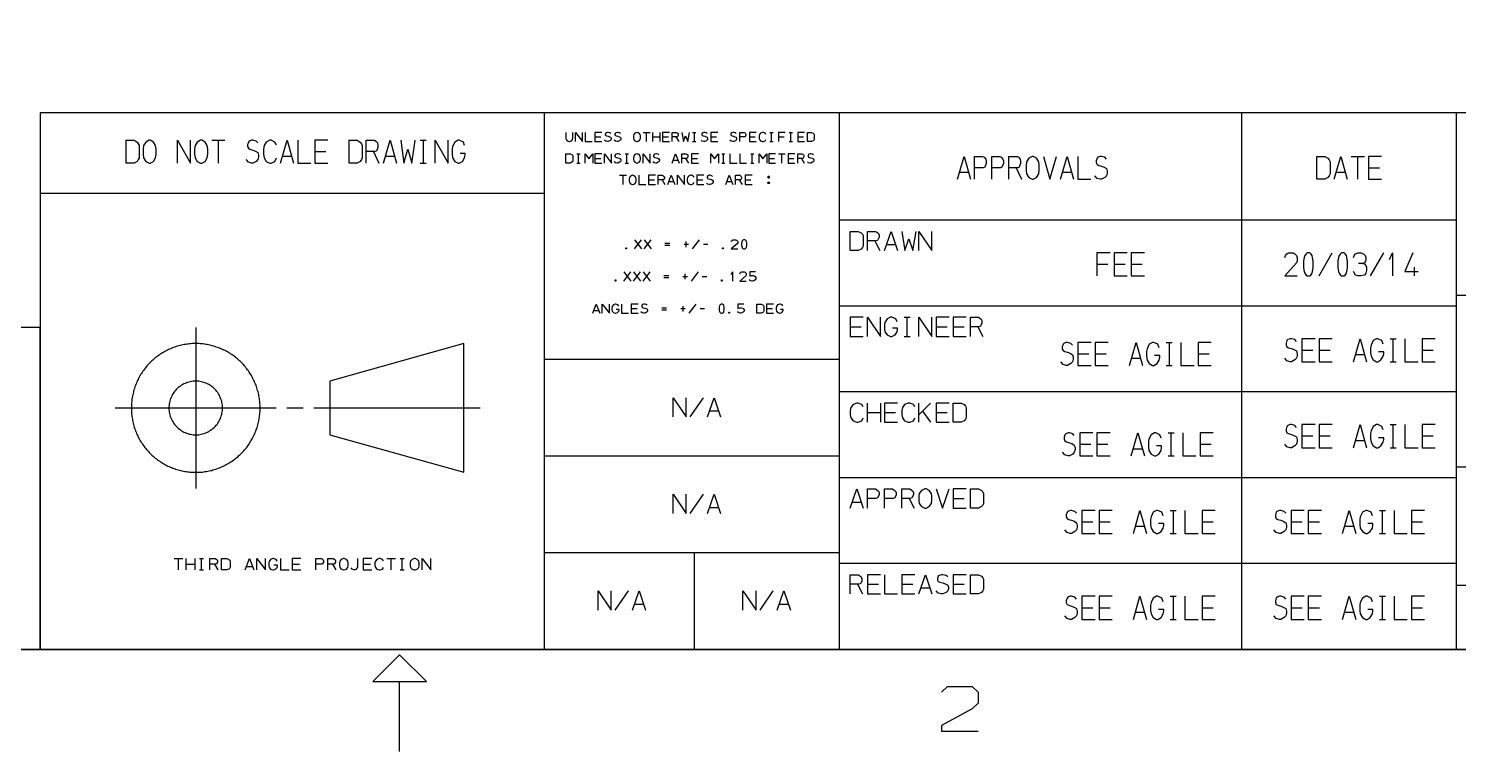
# Model space of a CAD drawing. Header units: millimetres. Extents: x 0 to 1189, y 35 to 806.
# Drawn here: x 499.4 to 865.9, y 35.5 to 220.7 of the extents above; entities that cross this region are included whole.
import ezdxf

# ---------------------------------------------------------------- set-up
doc = ezdxf.new("R2010")
doc.units = ezdxf.units.MM
doc.layers.add('Pen 1', color=7, linetype='Continuous')

msp = doc.modelspace()

# ---------------------------------------------------------------- linework, layer by layer
at = {"layer": 'Pen 1', "color": 7, "lineweight": 30}
for p, q in [((631.62, 61.62), (631.62, 199.12)), ((707.28, 61.62), (707.28, 199.12)), ((810.4, 61.62), (810.4, 199.12)), ((865.42, 61.62), (865.42, 199.12)), ((546.38, 192.1), (549.72, 192.1)), ((548.05, 186.23), (548.05, 192.1)), ((599.78, 192.1), (601.35, 192.1)), ((600.6, 186.23), (600.6, 192.1)), ((644.55, 192.95), (646.08, 192.95)), ((656.92, 194.12), (658.72, 194.12)), ((657.83, 191.77), (657.83, 194.12)), ((659.4, 191.77), (659.4, 194.12)), ((659.4, 192.95), (661.2, 192.95)), ((661.2, 194.12), (661.2, 191.77)), ((661.88, 192.95), (663.4, 192.95)), ((665.35, 192.95), (666.05, 191.77)), ((669.62, 194.12), (670.47, 194.12)), ((669.62, 191.77), (670.47, 191.77)), ((670.08, 191.77), (670.08, 194.12)), ((674.25, 192.95), (675.78, 192.95)), ((684.17, 192.95), (685.67, 192.95)), ((689.45, 194.12), (690.28, 194.12)), ((689.45, 191.77), (690.28, 191.77)), ((689.88, 191.77), (689.88, 194.12)), ((691.6, 192.95), (693.1, 192.95)), ((694.4, 194.12), (695.22, 194.12)), ((694.4, 191.77), (695.22, 191.77)), ((694.83, 191.77), (694.83, 194.12)), ((696.55, 192.95), (698.05, 192.95)), ((564.47, 188.05), (566.83, 188.05)), ((572.78, 189.2), (575.6, 189.2)), ((587.85, 189.2), (589.15, 186.23)), ((590.88, 188.05), (593.25, 188.05)), ((639.92, 188.62), (640.78, 188.62)), ((640.35, 186.27), (640.35, 188.62)), ((644.55, 187.45), (646.08, 187.45)), ((652.3, 188.62), (653.15, 188.62)), ((652.72, 186.27), (652.72, 188.62)), ((664.62, 187), (665.9, 187)), ((667.83, 187.45), (668.53, 186.27)), ((669.3, 187.45), (670.83, 187.45)), ((677.08, 188.62), (677.9, 188.62)), ((677.5, 186.27), (677.5, 188.62)), ((684.5, 188.62), (685.33, 188.62)), ((684.92, 186.27), (684.92, 188.62)), ((689.12, 187.45), (690.62, 187.45)), ((691.6, 188.62), (693.38, 188.62)), ((692.47, 186.27), (692.47, 188.62)), ((694.08, 187.45), (695.58, 187.45)), ((697.55, 187.45), (698.22, 186.27)), ((838.45, 187.98), (841.83, 187.98)), ((840.15, 182.1), (840.15, 187.98)), ((599.78, 186.23), (601.35, 186.23)), ((639.92, 186.27), (640.78, 186.27)), ((652.3, 186.27), (653.15, 186.27)), ((677.08, 186.27), (677.9, 186.27)), ((684.5, 186.27), (685.33, 186.27)), ((738.03, 183.93), (740.38, 183.93)), ((752.6, 185.07), (753.9, 182.1)), ((764.42, 183.93), (766.8, 183.93)), ((834.55, 183.93), (836.92, 183.93)), ((842.85, 185.07), (845.7, 185.07)), ((650.88, 183.12), (652.67, 183.12)), ((651.78, 180.77), (651.78, 183.12)), ((658.3, 181.95), (659.83, 181.95)), ((661.78, 181.95), (662.47, 180.77)), ((663.53, 181.5), (664.8, 181.5)), ((670.67, 181.95), (672.2, 181.95)), ((678.38, 181.5), (679.65, 181.5)), ((681.58, 181.95), (682.28, 180.77)), ((683.08, 181.95), (684.58, 181.95)), ((631.62, 178.5), (502.35, 178.5)), ((865.42, 171.62), (707.28, 171.62)), ((654.72, 164.27), (656.53, 166.62)), ((654.72, 166.62), (656.53, 164.27)), ((657.2, 164.27), (659, 166.62)), ((657.2, 166.62), (659, 164.27)), ((662.53, 165.7), (663.78, 165.7)), ((662.53, 165.18), (663.78, 165.18)), ((667.42, 165.45), (668.58, 165.45)), ((668, 164.75), (668, 166.12)), ((669.58, 164.27), (671.38, 166.62)), ((672.38, 165.45), (673.53, 165.45)), ((716.3, 166.32), (717.6, 163.85)), ((719.33, 165.38), (721.67, 165.38)), ((830.2, 157.35), (833.58, 163.23)), ((843.4, 157.35), (846.78, 163.23)), ((651.97, 156.02), (653.78, 158.38)), ((651.97, 158.38), (653.78, 156.02)), ((654.45, 156.02), (656.25, 158.38)), ((654.45, 158.38), (656.25, 156.02)), ((656.92, 156.02), (658.72, 158.38)), ((656.92, 158.38), (658.72, 156.02)), ((667.72, 156.5), (667.72, 157.88)), ((669.3, 156.02), (671.1, 158.38)), ((773.28, 160.32), (776.1, 160.32)), ((777.67, 160.32), (780.5, 160.32)), ((782.08, 160.32), (784.9, 160.32)), ((854.62, 159.62), (854.62, 157.35)), ((662.25, 157.45), (663.5, 157.45)), ((662.25, 156.93), (663.5, 156.93)), ((667.15, 157.2), (668.3, 157.2)), ((672.1, 157.2), (673.25, 157.2)), ((865.42, 152.38), (1162.45, 152.38)), ((644.28, 148.5), (645.53, 148.5)), ((653.9, 148.95), (655.42, 148.95)), ((661.7, 149.2), (662.95, 149.2)), ((661.7, 148.68), (662.95, 148.68)), ((666.6, 148.95), (667.75, 148.95)), ((667.17, 148.25), (667.17, 149.62)), ((668.75, 147.75), (670.55, 150.12)), ((671.55, 148.95), (672.7, 148.95)), ((688.58, 148.95), (690.08, 148.95)), ((865.42, 149.62), (707.28, 149.62)), ((723.83, 146.75), (725.4, 146.75)), ((724.62, 141.85), (724.62, 146.75)), ((542.25, 144.12), (542.25, 102.88)), ((710.03, 144.32), (712.85, 144.32)), ((732.03, 144.32), (734.85, 144.32)), ((736.42, 144.32), (739.25, 144.32)), ((742.7, 144.32), (744, 141.85)), ((723.83, 141.85), (725.4, 141.85)), ((791, 140.3), (792.58, 140.3)), ((791.83, 134.4), (791.83, 140.3)), ((848.42, 141.23), (850, 141.23)), ((849.22, 135.35), (849.22, 141.23)), ((707.28, 135.88), (631.62, 135.88)), ((768.4, 137.38), (771.22, 137.38)), ((772.8, 137.38), (775.62, 137.38)), ((782.1, 136.25), (784.47, 136.25)), ((799.2, 137.38), (802.03, 137.38)), ((825.8, 138.32), (828.62, 138.32)), ((830.2, 138.32), (833.03, 138.32)), ((839.5, 137.18), (841.88, 137.18)), ((856.62, 138.32), (859.45, 138.32)), ((791, 134.4), (792.58, 134.4)), ((848.42, 135.35), (850, 135.35)), ((669.03, 121.22), (672.4, 126.12)), ((865.42, 127.62), (707.28, 127.62)), ((714.42, 119.85), (714.42, 124.75)), ((717.78, 124.75), (717.78, 119.85)), ((727.62, 119.85), (727.62, 124.75)), ((727.62, 121.75), (730.6, 124.75)), ((521.62, 123.5), (562.88, 123.5)), ((565.62, 123.5), (569.75, 123.5)), ((572.5, 123.5), (615.12, 123.5)), ((673.92, 122.75), (676.3, 122.75)), ((714.42, 122.32), (717.78, 122.32)), ((718.83, 122.32), (721.65, 122.32)), ((728.53, 122.65), (730.6, 119.85)), ((732.03, 122.32), (734.85, 122.32)), ((848.42, 119.22), (850, 119.22)), ((849.22, 113.32), (849.22, 119.22)), ((768.88, 114.2), (771.7, 114.2)), ((773.28, 114.2), (776.1, 114.2)), ((791.5, 117.1), (793.08, 117.1)), ((792.3, 111.22), (792.3, 117.1)), ((799.7, 114.2), (802.53, 114.2)), ((825.8, 116.32), (828.62, 116.32)), ((830.2, 116.32), (833.03, 116.32)), ((839.5, 115.18), (841.88, 115.18)), ((856.62, 116.32), (859.45, 116.32)), ((707.28, 111.12), (631.62, 111.12)), ((782.58, 113.05), (784.95, 113.05)), ((791.5, 111.22), (793.08, 111.22)), ((848.42, 113.32), (850, 113.32)), ((865.42, 108.38), (1162.45, 108.38)), ((865.42, 105.62), (707.28, 105.62)), ((669.03, 96.47), (672.4, 101.38)), ((710.53, 99.38), (712.88, 99.38)), ((725.1, 100.32), (726.4, 97.85)), ((736.42, 100.32), (739.25, 100.32)), ((673.92, 98), (676.3, 98)), ((792.05, 97.22), (793.6, 97.22)), ((792.85, 91.32), (792.85, 97.22)), ((845.67, 97.22), (847.25, 97.22)), ((846.47, 91.32), (846.47, 97.22)), ((769.42, 94.32), (772.25, 94.32)), ((773.83, 94.32), (776.65, 94.32)), ((783.12, 93.18), (785.5, 93.18)), ((800.22, 94.32), (803.05, 94.32)), ((823.05, 94.32), (825.88, 94.32)), ((827.45, 94.32), (830.28, 94.32)), ((836.75, 93.18), (839.12, 93.18)), ((853.88, 94.32), (856.7, 94.32)), ((792.05, 91.32), (793.6, 91.32)), ((845.67, 91.32), (847.25, 91.32)), ((536.75, 84.93), (538.97, 84.93)), ((537.85, 81.97), (537.85, 84.93)), ((539.78, 81.97), (539.78, 84.93)), ((542, 84.93), (542, 81.97)), ((543.2, 84.93), (544.25, 84.93)), ((543.72, 81.97), (543.72, 84.93)), ((591.2, 84.93), (593.45, 84.93)), ((592.33, 81.97), (592.33, 84.93)), ((594.62, 84.93), (595.67, 84.93)), ((595.17, 81.97), (595.17, 84.93)), ((707.28, 86.38), (631.62, 86.38)), ((670.12, 61.62), (670.12, 86.38)), ((539.78, 83.47), (542, 83.47)), ((543.2, 81.97), (544.25, 81.97)), ((547.08, 83.47), (547.92, 81.97)), ((555.22, 82.9), (556.8, 82.9)), ((567, 83.47), (568.88, 83.47)), ((577.33, 83.47), (578.17, 81.97)), ((585.15, 83.47), (587.03, 83.47)), ((594.62, 81.97), (595.67, 81.97)), ((865.42, 83.62), (707.28, 83.62)), ((711.9, 78.32), (713.2, 75.82)), ((714.42, 78.32), (717.25, 78.32)), ((723.22, 78.32), (726.05, 78.32)), ((728.12, 77.38), (730.47, 77.38)), ((736.42, 78.32), (739.25, 78.32)), ((865.42, 78.12), (1162.45, 78.12)), ((649.78, 71.7), (653.15, 76.62)), ((686.92, 71.7), (690.28, 76.62)), ((792.05, 75.22), (793.6, 75.22)), ((792.85, 69.32), (792.85, 75.22)), ((845.67, 75.22), (847.25, 75.22)), ((846.47, 69.32), (846.47, 75.22)), ((654.67, 73.25), (657.05, 73.25)), ((691.8, 73.25), (694.17, 73.25)), ((769.42, 72.3), (772.25, 72.3)), ((773.83, 72.3), (776.65, 72.3)), ((783.12, 71.18), (785.5, 71.18)), ((800.22, 72.3), (803.05, 72.3)), ((823.05, 72.3), (825.88, 72.3)), ((827.45, 72.3), (830.28, 72.3)), ((836.75, 71.18), (839.12, 71.18)), ((853.88, 72.3), (856.7, 72.3)), ((792.05, 69.32), (793.6, 69.32)), ((845.67, 69.32), (847.25, 69.32)), ((594.5, 35.47), (594.5, 53.35))]:
    msp.add_line(p, q, dxfattribs=at)
for points in [[(26.55, 776.72), (1162.45, 776.72), (1162.45, 61.62), (26.55, 61.62), (26.55, 776.72)], [(1162.45, 199.12), (502.35, 199.12), (502.35, 61.62), (1162.45, 61.62), (1162.45, 199.12)], [(524.38, 186.23), (524.38, 192.1), (526.42, 192.1), (527.2, 191.65), (527.53, 191.2), (527.72, 190.73), (527.72, 187.6), (527.53, 187.15), (527.2, 186.68), (526.42, 186.23), (524.38, 186.23)], [(530.6, 192.1), (530.3, 192.1), (529.45, 191.65), (528.88, 190.73), (528.78, 189.82), (528.78, 188.52), (528.88, 187.6), (529.45, 186.68), (530.3, 186.23), (530.6, 186.23), (531.45, 186.68), (531.97, 187.6), (532.12, 188.52), (532.12, 189.82), (531.97, 190.73), (531.45, 191.65), (530.6, 192.1)], [(537.58, 186.23), (537.58, 192.1), (540.92, 186.23), (540.92, 192.1)], [(543.8, 192.1), (543.5, 192.1), (542.65, 191.65), (542.08, 190.73), (541.97, 189.82), (541.97, 188.52), (542.08, 187.6), (542.65, 186.68), (543.5, 186.23), (543.8, 186.23), (544.65, 186.68), (545.17, 187.6), (545.33, 188.52), (545.33, 189.82), (545.17, 190.73), (544.65, 191.65), (543.8, 192.1)], [(558.15, 191.43), (557.72, 191.88), (556.92, 192.1), (556.55, 192.1), (555.92, 191.88), (555.75, 191.65), (555.55, 190.95), (555.55, 190.5), (555.75, 190.05), (556.15, 189.82), (556.92, 189.57), (557.55, 189.35), (558.15, 188.98), (558.35, 188.27), (558.35, 187.82), (558.15, 187.15), (557.72, 186.68), (556.92, 186.23), (556.55, 186.23), (555.75, 186.45), (555.17, 187.15)], [(562.92, 190.95), (562.55, 191.65), (561.62, 192.1), (561.25, 192.1), (560.3, 191.65), (559.75, 190.73), (559.58, 189.82), (559.58, 188.52), (559.75, 187.6), (560.3, 186.68), (561.25, 186.23), (561.62, 186.23), (562.55, 186.68), (562.92, 187.6)], [(563.97, 186.23), (565.65, 192.1), (567.33, 186.23)], [(568.38, 192.1), (568.38, 186.23), (571.72, 186.23)], [(576.12, 192.1), (572.78, 192.1), (572.78, 186.23), (576.12, 186.23)], [(581.58, 186.23), (581.58, 192.1), (583.62, 192.1), (584.4, 191.65), (584.75, 191.2), (584.92, 190.73), (584.92, 187.6), (584.75, 187.15), (584.4, 186.68), (583.62, 186.23), (581.58, 186.23)], [(585.97, 186.23), (585.97, 192.1), (588.03, 192.1), (588.38, 191.88), (588.8, 191.43), (588.95, 190.95), (588.95, 190.27), (588.58, 189.35), (588.2, 189.2), (585.97, 189.2)], [(590.38, 186.23), (592.05, 192.1), (593.72, 186.23)], [(594.78, 192.1), (595.62, 186.23), (596.6, 189.82), (597.65, 186.23), (598.47, 192.1)], [(603.58, 186.23), (603.58, 192.1), (606.95, 186.23), (606.95, 192.1)], [(611.17, 190.73), (610.85, 191.65), (609.8, 192.1), (609.5, 192.1), (608.67, 191.65), (608.1, 190.5), (607.97, 189.82), (607.97, 188.52), (608.1, 187.6), (608.67, 186.68), (609.5, 186.23), (609.8, 186.23), (610.65, 186.68), (611.17, 187.6), (611.35, 188.27), (611.35, 188.75), (610, 188.75)], [(637.12, 194.12), (637.12, 192.68), (637.2, 192.32), (637.5, 191.95), (637.95, 191.77), (638.1, 191.77), (638.55, 191.95), (638.85, 192.32), (638.92, 192.68), (638.92, 194.12)], [(639.6, 191.77), (639.6, 194.12), (641.4, 191.77), (641.4, 194.12)], [(642.08, 194.12), (642.08, 191.77), (643.88, 191.77)], [(646.35, 194.12), (644.55, 194.12), (644.55, 191.77), (646.35, 191.77)], [(648.62, 193.85), (648.4, 194.02), (647.97, 194.12), (647.78, 194.12), (647.45, 194.02), (647.35, 193.95), (647.22, 193.68), (647.22, 193.48), (647.35, 193.3), (647.55, 193.2), (647.97, 193.12), (648.3, 193.02), (648.62, 192.88), (648.72, 192.6), (648.72, 192.4), (648.62, 192.12), (648.4, 191.95), (647.97, 191.77), (647.78, 191.77), (647.35, 191.85), (647.03, 192.12)], [(651.1, 193.85), (650.88, 194.02), (650.45, 194.12), (650.25, 194.12), (649.92, 194.02), (649.83, 193.95), (649.7, 193.68), (649.7, 193.48), (649.83, 193.3), (650.05, 193.2), (650.45, 193.12), (650.78, 193.02), (651.1, 192.88), (651.2, 192.6), (651.2, 192.4), (651.1, 192.12), (650.88, 191.95), (650.45, 191.77), (650.25, 191.77), (649.83, 191.85), (649.5, 192.12)], [(655.42, 194.12), (655.28, 194.12), (654.83, 193.95), (654.53, 193.57), (654.45, 193.2), (654.45, 192.68), (654.53, 192.32), (654.83, 191.95), (655.28, 191.77), (655.42, 191.77), (655.88, 191.95), (656.17, 192.32), (656.25, 192.68), (656.25, 193.2), (656.17, 193.57), (655.88, 193.95), (655.42, 194.12)], [(663.67, 194.12), (661.88, 194.12), (661.88, 191.77), (663.67, 191.77)], [(664.35, 191.77), (664.35, 194.12), (665.45, 194.12), (665.65, 194.02), (665.88, 193.85), (665.95, 193.68), (665.95, 193.4), (665.75, 193.02), (665.55, 192.95), (664.35, 192.95)], [(666.83, 194.12), (667.28, 191.77), (667.83, 193.2), (668.38, 191.77), (668.8, 194.12)], [(673.38, 193.85), (673.15, 194.02), (672.72, 194.12), (672.53, 194.12), (672.2, 194.02), (672.1, 193.95), (672, 193.68), (672, 193.48), (672.1, 193.3), (672.33, 193.2), (672.72, 193.12), (673.05, 193.02), (673.38, 192.88), (673.47, 192.6), (673.47, 192.4), (673.38, 192.12), (673.15, 191.95), (672.72, 191.77), (672.53, 191.77), (672.1, 191.85), (671.78, 192.12)], [(676.05, 194.12), (674.25, 194.12), (674.25, 191.77), (676.05, 191.77)], [(680.8, 193.85), (680.58, 194.02), (680.15, 194.12), (679.95, 194.12), (679.62, 194.02), (679.53, 193.95), (679.42, 193.68), (679.42, 193.48), (679.53, 193.3), (679.75, 193.2), (680.15, 193.12), (680.47, 193.02), (680.8, 192.88), (680.9, 192.6), (680.9, 192.4), (680.8, 192.12), (680.58, 191.95), (680.15, 191.77), (679.95, 191.77), (679.53, 191.85), (679.2, 192.12)], [(681.7, 191.77), (681.7, 194.12), (682.8, 194.12), (682.97, 194.02), (683.2, 193.85), (683.28, 193.68), (683.28, 193.4), (683.08, 193.02), (682.88, 192.95), (681.7, 192.95)], [(685.95, 194.12), (684.17, 194.12), (684.17, 191.77), (685.95, 191.77)], [(688.42, 193.68), (688.22, 193.95), (687.75, 194.12), (687.53, 194.12), (687.03, 193.95), (686.75, 193.57), (686.65, 193.2), (686.65, 192.68), (686.75, 192.32), (687.03, 191.95), (687.53, 191.77), (687.75, 191.77), (688.22, 191.95), (688.42, 192.32)], [(693.38, 194.12), (691.6, 194.12), (691.6, 191.77)], [(698.33, 194.12), (696.55, 194.12), (696.55, 191.77), (698.33, 191.77)], [(699.03, 191.77), (699.03, 194.12), (700.12, 194.12), (700.53, 193.95), (700.7, 193.75), (700.8, 193.57), (700.8, 192.32), (700.7, 192.12), (700.53, 191.95), (700.12, 191.77), (699.03, 191.77)], [(637.12, 186.27), (637.12, 188.62), (638.22, 188.62), (638.65, 188.45), (638.83, 188.25), (638.92, 188.07), (638.92, 186.82), (638.83, 186.62), (638.65, 186.45), (638.22, 186.27), (637.12, 186.27)], [(642.08, 186.27), (642.08, 188.62), (643.05, 187.38), (644.05, 188.62), (644.05, 186.27)], [(646.35, 188.62), (644.55, 188.62), (644.55, 186.27), (646.35, 186.27)], [(647.03, 186.27), (647.03, 188.62), (648.83, 186.27), (648.83, 188.62)], [(651.1, 188.35), (650.88, 188.52), (650.45, 188.62), (650.25, 188.62), (649.92, 188.52), (649.83, 188.45), (649.7, 188.18), (649.7, 187.98), (649.83, 187.8), (650.05, 187.7), (650.45, 187.62), (650.78, 187.52), (651.1, 187.38), (651.2, 187.1), (651.2, 186.9), (651.1, 186.62), (650.88, 186.45), (650.45, 186.27), (650.25, 186.27), (649.83, 186.35), (649.5, 186.62)], [(655.42, 188.62), (655.28, 188.62), (654.83, 188.45), (654.53, 188.07), (654.45, 187.7), (654.45, 187.18), (654.53, 186.82), (654.83, 186.45), (655.28, 186.27), (655.42, 186.27), (655.88, 186.45), (656.17, 186.82), (656.25, 187.18), (656.25, 187.7), (656.17, 188.07), (655.88, 188.45), (655.42, 188.62)], [(656.92, 186.27), (656.92, 188.62), (658.72, 186.27), (658.72, 188.62)], [(661, 188.35), (660.78, 188.52), (660.35, 188.62), (660.15, 188.62), (659.83, 188.52), (659.72, 188.45), (659.62, 188.18), (659.62, 187.98), (659.72, 187.8), (659.95, 187.7), (660.35, 187.62), (660.67, 187.52), (661, 187.38), (661.1, 187.1), (661.1, 186.9), (661, 186.62), (660.78, 186.45), (660.35, 186.27), (660.15, 186.27), (659.72, 186.35), (659.4, 186.62)], [(664.35, 186.27), (665.25, 188.62), (666.15, 186.27)], [(666.83, 186.27), (666.83, 188.62), (667.92, 188.62), (668.12, 188.52), (668.35, 188.35), (668.42, 188.18), (668.42, 187.9), (668.22, 187.52), (668.03, 187.45), (666.83, 187.45)], [(671.1, 188.62), (669.3, 188.62), (669.3, 186.27), (671.1, 186.27)], [(674.25, 186.27), (674.25, 188.62), (675.25, 187.38), (676.25, 188.62), (676.25, 186.27)], [(679.2, 188.62), (679.2, 186.27), (681, 186.27)], [(681.7, 188.62), (681.7, 186.27), (683.47, 186.27)], [(686.65, 186.27), (686.65, 188.62), (687.62, 187.38), (688.62, 188.62), (688.62, 186.27)], [(690.9, 188.62), (689.12, 188.62), (689.12, 186.27), (690.9, 186.27)], [(695.85, 188.62), (694.08, 188.62), (694.08, 186.27), (695.85, 186.27)], [(696.55, 186.27), (696.55, 188.62), (697.65, 188.62), (697.83, 188.52), (698.05, 188.35), (698.12, 188.18), (698.12, 187.9), (697.92, 187.52), (697.72, 187.45), (696.55, 187.45)], [(700.6, 188.35), (700.38, 188.52), (699.95, 188.62), (699.75, 188.62), (699.42, 188.52), (699.33, 188.45), (699.22, 188.18), (699.22, 187.98), (699.33, 187.8), (699.55, 187.7), (699.95, 187.62), (700.28, 187.52), (700.6, 187.38), (700.7, 187.1), (700.7, 186.9), (700.6, 186.62), (700.38, 186.45), (699.95, 186.27), (699.75, 186.27), (699.33, 186.35), (699.03, 186.62)], [(737.53, 182.1), (739.2, 187.98), (740.88, 182.1)], [(741.92, 182.1), (741.92, 187.98), (743.97, 187.98), (744.33, 187.75), (744.75, 187.3), (744.9, 186.82), (744.9, 186.15), (744.53, 185.23), (744.12, 185.07), (741.92, 185.07)], [(746.33, 182.1), (746.33, 187.98), (748.38, 187.98), (748.72, 187.75), (749.15, 187.3), (749.3, 186.82), (749.3, 186.15), (748.92, 185.23), (748.55, 185.07), (746.33, 185.07)], [(750.72, 182.1), (750.72, 187.98), (752.78, 187.98), (753.12, 187.75), (753.55, 187.3), (753.7, 186.82), (753.7, 186.15), (753.33, 185.23), (752.95, 185.07), (750.72, 185.07)], [(756.95, 187.98), (756.65, 187.98), (755.8, 187.52), (755.25, 186.6), (755.12, 185.68), (755.12, 184.4), (755.25, 183.48), (755.8, 182.55), (756.65, 182.1), (756.95, 182.1), (757.8, 182.55), (758.33, 183.48), (758.47, 184.4), (758.47, 185.68), (758.33, 186.6), (757.8, 187.52), (756.95, 187.98)], [(759.53, 187.98), (761.2, 182.1), (762.88, 187.98)], [(763.92, 182.1), (765.6, 187.98), (767.28, 182.1)], [(768.33, 187.98), (768.33, 182.1), (771.67, 182.1)], [(775.7, 187.3), (775.28, 187.75), (774.47, 187.98), (774.1, 187.98), (773.5, 187.75), (773.3, 187.52), (773.1, 186.82), (773.1, 186.38), (773.3, 185.93), (773.72, 185.68), (774.47, 185.45), (775.1, 185.23), (775.7, 184.85), (775.9, 184.15), (775.9, 183.7), (775.7, 183.02), (775.28, 182.55), (774.47, 182.1), (774.1, 182.1), (773.3, 182.32), (772.72, 183.02)], [(829.65, 182.1), (829.65, 187.98), (831.72, 187.98), (832.47, 187.52), (832.83, 187.07), (833.03, 186.6), (833.03, 183.48), (832.83, 183.02), (832.47, 182.55), (831.72, 182.1), (829.65, 182.1)], [(834.05, 182.1), (835.75, 187.98), (837.42, 182.1)], [(846.22, 187.98), (842.85, 187.98), (842.85, 182.1), (846.22, 182.1)], [(654.33, 183.12), (654.17, 183.12), (653.72, 182.93), (653.42, 182.57), (653.35, 182.2), (653.35, 181.68), (653.42, 181.32), (653.72, 180.95), (654.17, 180.77), (654.33, 180.77), (654.78, 180.95), (655.08, 181.32), (655.15, 181.68), (655.15, 182.2), (655.08, 182.57), (654.78, 182.93), (654.33, 183.12)], [(655.83, 183.12), (655.83, 180.77), (657.62, 180.77)], [(660.1, 183.12), (658.3, 183.12), (658.3, 180.77), (660.1, 180.77)], [(660.78, 180.77), (660.78, 183.12), (661.88, 183.12), (662.08, 183.02), (662.3, 182.85), (662.38, 182.65), (662.38, 182.38), (662.17, 182.02), (661.97, 181.95), (660.78, 181.95)], [(663.25, 180.77), (664.15, 183.12), (665.05, 180.77)], [(665.72, 180.77), (665.72, 183.12), (667.53, 180.77), (667.53, 183.12)], [(670, 182.65), (669.8, 182.93), (669.3, 183.12), (669.1, 183.12), (668.6, 182.93), (668.33, 182.57), (668.2, 182.2), (668.2, 181.68), (668.33, 181.32), (668.6, 180.95), (669.1, 180.77), (669.3, 180.77), (669.8, 180.95), (670, 181.32)], [(672.47, 183.12), (670.67, 183.12), (670.67, 180.77), (672.47, 180.77)], [(674.75, 182.85), (674.53, 183.02), (674.1, 183.12), (673.9, 183.12), (673.58, 183.02), (673.47, 182.93), (673.38, 182.65), (673.38, 182.48), (673.47, 182.3), (673.7, 182.2), (674.1, 182.1), (674.42, 182.02), (674.75, 181.88), (674.85, 181.6), (674.85, 181.4), (674.75, 181.12), (674.53, 180.95), (674.1, 180.77), (673.9, 180.77), (673.47, 180.85), (673.15, 181.12)], [(678.1, 180.77), (679, 183.12), (679.9, 180.77)], [(680.6, 180.77), (680.6, 183.12), (681.7, 183.12), (681.88, 183.02), (682.1, 182.85), (682.17, 182.65), (682.17, 182.38), (681.97, 182.02), (681.78, 181.95), (680.6, 181.95)], [(684.85, 183.12), (683.08, 183.12), (683.08, 180.77), (684.85, 180.77)], [(689.2, 182.85), (689, 182.85), (688.9, 182.75), (688.9, 182.5), (689, 182.48), (689.2, 182.48), (689.3, 182.57), (689.3, 182.75), (689.2, 182.85)], [(689.3, 181.12), (689.2, 181.05), (689, 181.05), (688.9, 181.12), (688.9, 181.32), (689, 181.4), (689.2, 181.4), (689.3, 181.32), (689.3, 181.12)], [(710.03, 163.85), (710.03, 168.75), (712.08, 168.75), (712.85, 168.38), (713.2, 168), (713.38, 167.6), (713.38, 165), (713.2, 164.62), (712.85, 164.23), (712.08, 163.85), (710.03, 163.85)], [(714.42, 163.85), (714.42, 168.75), (716.47, 168.75), (716.83, 168.55), (717.25, 168.18), (717.4, 167.8), (717.4, 167.23), (717.03, 166.45), (716.62, 166.32), (714.42, 166.32)], [(718.83, 163.85), (720.5, 168.75), (722.17, 163.85)], [(723.22, 168.75), (724.05, 163.85), (725.05, 166.85), (726.08, 163.85), (726.92, 168.75)], [(727.62, 163.85), (727.62, 168.75), (730.97, 163.85), (730.97, 168.75)], [(679.5, 166.15), (679.6, 166.35), (679.8, 166.52), (680.03, 166.62), (680.65, 166.62), (680.85, 166.52), (681.08, 166.35), (681.17, 166.15), (681.17, 165.8), (681.08, 165.6), (679.5, 164.27), (681.17, 164.27)], [(682.17, 165.8), (682.17, 165.1), (682.28, 164.73), (682.35, 164.55), (682.53, 164.35), (682.7, 164.27), (683.03, 164.27), (683.17, 164.35), (683.35, 164.55), (683.42, 164.73), (683.5, 165.1), (683.5, 165.8), (683.42, 166.15), (683.35, 166.35), (683.17, 166.52), (683.03, 166.62), (682.7, 166.62), (682.53, 166.52), (682.35, 166.35), (682.28, 166.15), (682.17, 165.8)], [(652.7, 164.32), (652.67, 164.27), (652.58, 164.27), (652.53, 164.32), (652.53, 164.48), (652.58, 164.55), (652.67, 164.55), (652.7, 164.48), (652.7, 164.32)], [(677.45, 164.32), (677.42, 164.27), (677.33, 164.27), (677.28, 164.32), (677.28, 164.48), (677.33, 164.55), (677.42, 164.55), (677.45, 164.48), (677.45, 164.32)], [(776.65, 163.23), (773.28, 163.23), (773.28, 157.35)], [(781.05, 163.23), (777.67, 163.23), (777.67, 157.35), (781.05, 157.35)], [(785.45, 163.23), (782.08, 163.23), (782.08, 157.35), (785.45, 157.35)], [(821.4, 162.07), (821.6, 162.55), (821.97, 163), (822.4, 163.23), (823.58, 163.23), (823.97, 163), (824.4, 162.55), (824.58, 162.07), (824.58, 161.18), (824.4, 160.7), (821.4, 157.35), (824.58, 157.35)], [(826.22, 161.18), (826.22, 159.4), (826.38, 158.5), (826.53, 158.02), (826.88, 157.57), (827.17, 157.35), (827.8, 157.35), (828.08, 157.57), (828.4, 158.02), (828.55, 158.5), (828.7, 159.4), (828.7, 161.18), (828.55, 162.07), (828.4, 162.55), (828.08, 163), (827.8, 163.23), (827.17, 163.23), (826.88, 163), (826.53, 162.55), (826.38, 162.07), (826.22, 161.18)], [(835.03, 161.18), (835.03, 159.4), (835.17, 158.5), (835.33, 158.02), (835.67, 157.57), (835.97, 157.35), (836.6, 157.35), (836.88, 157.57), (837.2, 158.02), (837.35, 158.5), (837.53, 159.4), (837.53, 161.18), (837.35, 162.07), (837.2, 162.55), (836.88, 163), (836.6, 163.23), (835.97, 163.23), (835.67, 163), (835.33, 162.55), (835.17, 162.07), (835.03, 161.18)], [(839, 162.07), (839.2, 162.55), (839.55, 163), (840.12, 163.23), (840.88, 163.23), (841.6, 163), (842, 162.55), (842.17, 162.07), (842.17, 161.4), (842, 160.93), (841.85, 160.7), (841.42, 160.48), (840.28, 160.48)], [(848.3, 161.55), (849.03, 163.23), (849.03, 157.35)], [(854.28, 163.23), (852.22, 158.5), (855.58, 158.5)], [(679.47, 157.7), (679.88, 158.38), (679.88, 156.02)], [(681.7, 157.9), (681.8, 158.1), (682, 158.27), (682.22, 158.38), (682.85, 158.38), (683.05, 158.27), (683.28, 158.1), (683.38, 157.9), (683.38, 157.55), (683.28, 157.35), (681.7, 156.02), (683.38, 156.02)], [(685.75, 158.38), (684.28, 158.38), (684.28, 157.27), (684.7, 157.45), (685.1, 157.45), (685.42, 157.35), (685.62, 157.2), (685.85, 156.93), (685.85, 156.57), (685.62, 156.3), (685.33, 156.1), (685, 156.02), (684.8, 156.02), (684.38, 156.2), (684.17, 156.38)], [(841.42, 160.48), (842, 160.32), (842.38, 159.62), (842.38, 158.73), (842.17, 158.02), (841.85, 157.57), (840.88, 157.35), (840.12, 157.35), (839.55, 157.57), (839, 158.5)], [(649.95, 156.07), (649.92, 156.02), (649.83, 156.02), (649.78, 156.07), (649.78, 156.23), (649.83, 156.3), (649.92, 156.3), (649.95, 156.23), (649.95, 156.07)], [(677.17, 156.07), (677.15, 156.02), (677.05, 156.02), (677, 156.07), (677, 156.23), (677.05, 156.3), (677.15, 156.3), (677.17, 156.23), (677.17, 156.07)], [(644, 147.75), (644.9, 150.12), (645.8, 147.75)], [(646.47, 147.75), (646.47, 150.12), (648.28, 147.75), (648.28, 150.12)], [(650.67, 149.57), (650.47, 149.93), (649.92, 150.12), (649.78, 150.12), (649.33, 149.93), (649.03, 149.48), (648.95, 149.2), (648.95, 148.68), (649.03, 148.3), (649.33, 147.95), (649.78, 147.75), (649.92, 147.75), (650.38, 147.95), (650.67, 148.3), (650.75, 148.57), (650.75, 148.77), (650.05, 148.77)], [(651.42, 150.12), (651.42, 147.75), (653.22, 147.75)], [(655.7, 150.12), (653.9, 150.12), (653.9, 147.75), (655.7, 147.75)], [(657.97, 149.85), (657.75, 150.02), (657.33, 150.12), (657.12, 150.12), (656.8, 150.02), (656.7, 149.93), (656.6, 149.65), (656.6, 149.48), (656.7, 149.3), (656.92, 149.2), (657.33, 149.1), (657.65, 149.02), (657.97, 148.88), (658.08, 148.57), (658.08, 148.4), (657.97, 148.12), (657.75, 147.95), (657.33, 147.75), (657.12, 147.75), (656.7, 147.85), (656.38, 148.12)], [(676.4, 149.3), (676.4, 148.57), (676.5, 148.23), (676.58, 148.02), (676.75, 147.85), (676.92, 147.75), (677.25, 147.75), (677.4, 147.85), (677.58, 148.02), (677.65, 148.23), (677.72, 148.57), (677.72, 149.3), (677.65, 149.65), (677.58, 149.85), (677.4, 150.02), (677.25, 150.12), (676.92, 150.12), (676.75, 150.02), (676.58, 149.85), (676.5, 149.65), (676.4, 149.3)], [(679.1, 147.82), (679.08, 147.75), (678.97, 147.75), (678.92, 147.82), (678.92, 147.98), (678.97, 148.02), (679.08, 148.02), (679.1, 147.98), (679.1, 147.82)], [(682.72, 150.12), (681.25, 150.12), (681.25, 149.02), (681.67, 149.2), (682.08, 149.2), (682.4, 149.1), (682.6, 148.95), (682.83, 148.68), (682.83, 148.3), (682.6, 148.02), (682.3, 147.85), (681.97, 147.75), (681.78, 147.75), (681.35, 147.95), (681.15, 148.12)], [(686.1, 147.75), (686.1, 150.12), (687.2, 150.12), (687.6, 149.93), (687.78, 149.75), (687.88, 149.57), (687.88, 148.3), (687.78, 148.12), (687.6, 147.95), (687.2, 147.75), (686.1, 147.75)], [(690.35, 150.12), (688.58, 150.12), (688.58, 147.75), (690.35, 147.75)], [(692.75, 149.57), (692.58, 149.93), (692.03, 150.12), (691.85, 150.12), (691.4, 149.93), (691.1, 149.48), (691.05, 149.2), (691.05, 148.68), (691.1, 148.3), (691.4, 147.95), (691.85, 147.75), (692.03, 147.75), (692.47, 147.95), (692.75, 148.3), (692.83, 148.57), (692.83, 148.77), (692.12, 148.77)], [(713.38, 146.75), (710.03, 146.75), (710.03, 141.85), (713.38, 141.85)], [(714.42, 141.85), (714.42, 146.75), (717.78, 141.85), (717.78, 146.75)], [(722.03, 145.6), (721.67, 146.38), (720.65, 146.75), (720.35, 146.75), (719.5, 146.38), (718.92, 145.4), (718.83, 144.85), (718.83, 143.75), (718.92, 143), (719.5, 142.23), (720.35, 141.85), (720.65, 141.85), (721.5, 142.23), (722.03, 143), (722.17, 143.57), (722.17, 143.95), (720.85, 143.95)], [(727.62, 141.85), (727.62, 146.75), (730.97, 141.85), (730.97, 146.75)], [(735.38, 146.75), (732.03, 146.75), (732.03, 141.85), (735.38, 141.85)], [(739.78, 146.75), (736.42, 146.75), (736.42, 141.85), (739.78, 141.85)], [(740.83, 141.85), (740.83, 146.75), (742.88, 146.75), (743.22, 146.55), (743.65, 146.18), (743.8, 145.8), (743.8, 145.23), (743.42, 144.45), (743.03, 144.32), (740.83, 144.32)], [(502.35, 144.12), (331.83, 144.12), (331.83, 61.62), (502.35, 61.62), (502.35, 144.12)], [(558.75, 123.5), (558.75, 123.85), (558.72, 124.2), (558.7, 124.55), (558.67, 124.9), (558.65, 125.22), (558.6, 125.57), (558.58, 125.93), (558.5, 126.28), (558.45, 126.62), (558.38, 126.95), (558.3, 127.3), (558.22, 127.62), (558.12, 127.97), (558.03, 128.3), (557.92, 128.65), (557.8, 128.98), (557.7, 129.3), (557.58, 129.62), (557.42, 129.95), (557.3, 130.25), (557.15, 130.57), (557, 130.9), (556.83, 131.2), (556.67, 131.5), (556.5, 131.8), (556.33, 132.1), (556.12, 132.4), (555.95, 132.7), (555.75, 132.98), (555.55, 133.27), (555.33, 133.55), (555.12, 133.82), (554.9, 134.1), (554.67, 134.35), (554.45, 134.62), (554.2, 134.88), (553.95, 135.12), (553.7, 135.38), (553.45, 135.6), (553.2, 135.85), (552.92, 136.07), (552.67, 136.3), (552.4, 136.5), (552.12, 136.73), (551.83, 136.93), (551.55, 137.12), (551.25, 137.32), (550.97, 137.5), (550.67, 137.68), (550.38, 137.85), (550.08, 138.02), (549.75, 138.2), (549.45, 138.35), (549.12, 138.5), (548.8, 138.62), (548.5, 138.77), (548.17, 138.9), (547.85, 139.02), (547.5, 139.12), (547.17, 139.25), (546.85, 139.35), (546.5, 139.45), (546.17, 139.52), (545.83, 139.6), (545.5, 139.68), (545.15, 139.75), (544.8, 139.8), (544.45, 139.85), (544.12, 139.9), (543.78, 139.93), (543.42, 139.95), (543.08, 139.98), (542.72, 140), (542.38, 140), (542.03, 140), (541.67, 140), (541.33, 139.98), (540.97, 139.95), (540.62, 139.93), (540.3, 139.88), (539.95, 139.85), (539.6, 139.77), (539.25, 139.73), (538.9, 139.65), (538.58, 139.57), (538.22, 139.5), (537.9, 139.43), (537.55, 139.32), (537.22, 139.23), (536.9, 139.1), (536.58, 139), (536.25, 138.88), (535.92, 138.75), (535.6, 138.6), (535.28, 138.45), (534.97, 138.3), (534.65, 138.15), (534.35, 138), (534.05, 137.82), (533.75, 137.65), (533.45, 137.45), (533.15, 137.27), (532.88, 137.07), (532.58, 136.88), (532.3, 136.68), (532.03, 136.45), (531.75, 136.23), (531.47, 136), (531.22, 135.77), (530.97, 135.55), (530.72, 135.3), (530.47, 135.05), (530.22, 134.8), (530, 134.55), (529.75, 134.3), (529.53, 134.02), (529.33, 133.75), (529.1, 133.48), (528.9, 133.2), (528.7, 132.93), (528.5, 132.62), (528.3, 132.32), (528.12, 132.05), (527.95, 131.75), (527.78, 131.43), (527.6, 131.12), (527.45, 130.82), (527.3, 130.5), (527.15, 130.18), (527.03, 129.88), (526.88, 129.55), (526.78, 129.23), (526.65, 128.9), (526.53, 128.55), (526.42, 128.23), (526.33, 127.9), (526.25, 127.55), (526.17, 127.22), (526.1, 126.88), (526.03, 126.53), (525.95, 126.2), (525.9, 125.85), (525.85, 125.5), (525.83, 125.15), (525.8, 124.8), (525.78, 124.45), (525.75, 124.1), (525.75, 123.75), (525.75, 123.43), (525.75, 123.07), (525.75, 122.72), (525.78, 122.38), (525.8, 122.03), (525.85, 121.68), (525.88, 121.32), (525.92, 120.97), (526, 120.65), (526.05, 120.3), (526.12, 119.95), (526.2, 119.62), (526.3, 119.28), (526.38, 118.95), (526.47, 118.6), (526.58, 118.28), (526.7, 117.95), (526.83, 117.62), (526.95, 117.3), (527.08, 116.97), (527.22, 116.65), (527.38, 116.35), (527.53, 116.03), (527.7, 115.72), (527.85, 115.43), (528.03, 115.1), (528.2, 114.82), (528.4, 114.53), (528.6, 114.22), (528.8, 113.95), (529, 113.65), (529.2, 113.38), (529.42, 113.1), (529.65, 112.85), (529.88, 112.57), (530.1, 112.32), (530.35, 112.07), (530.58, 111.82), (530.83, 111.57), (531.1, 111.32), (531.35, 111.1), (531.62, 110.88), (531.88, 110.65), (532.15, 110.43), (532.42, 110.22), (532.72, 110.03), (533, 109.82), (533.3, 109.62), (533.6, 109.45), (533.88, 109.28), (534.2, 109.1), (534.5, 108.93), (534.8, 108.78), (535.12, 108.6), (535.42, 108.47), (535.75, 108.32), (536.08, 108.2), (536.4, 108.07), (536.72, 107.95), (537.05, 107.82), (537.4, 107.72), (537.72, 107.62), (538.05, 107.53), (538.4, 107.45), (538.72, 107.38), (539.08, 107.3), (539.42, 107.25), (539.78, 107.18), (540.1, 107.12), (540.45, 107.1), (540.8, 107.05), (541.15, 107.03), (541.5, 107), (541.85, 107), (542.2, 107), (542.55, 107), (542.9, 107), (543.25, 107.03), (543.58, 107.05), (543.92, 107.07), (544.28, 107.12), (544.62, 107.18), (544.97, 107.22), (545.33, 107.28), (545.65, 107.35), (546, 107.43), (546.33, 107.5), (546.67, 107.6), (547, 107.7), (547.33, 107.8), (547.67, 107.9), (548, 108.03), (548.33, 108.15), (548.65, 108.28), (548.97, 108.43), (549.28, 108.57), (549.6, 108.72), (549.9, 108.88), (550.2, 109.05), (550.53, 109.22), (550.83, 109.4), (551.1, 109.57), (551.4, 109.78), (551.7, 109.97), (551.97, 110.18), (552.25, 110.38), (552.53, 110.6), (552.8, 110.8), (553.08, 111.05), (553.33, 111.28), (553.58, 111.5), (553.83, 111.75), (554.08, 112), (554.33, 112.25), (554.55, 112.5), (554.78, 112.78), (555, 113.03), (555.22, 113.3), (555.42, 113.57), (555.65, 113.88), (555.85, 114.15), (556.03, 114.45), (556.22, 114.72), (556.4, 115.03), (556.58, 115.32), (556.75, 115.62), (556.92, 115.95), (557.08, 116.25), (557.22, 116.57), (557.38, 116.88), (557.5, 117.2), (557.62, 117.53), (557.75, 117.85), (557.88, 118.18), (557.97, 118.53), (558.08, 118.85), (558.17, 119.18), (558.25, 119.53), (558.35, 119.85), (558.4, 120.2), (558.47, 120.55), (558.53, 120.9), (558.6, 121.22), (558.62, 121.57), (558.67, 121.93), (558.7, 122.28), (558.72, 122.62), (558.72, 122.97), (558.75, 123.32), (558.75, 123.5)], [(576.62, 130.38), (576.62, 116.62), (611, 107), (611, 140), (576.62, 130.38)], [(766.97, 139.6), (766.55, 140.05), (765.75, 140.3), (765.38, 140.3), (764.75, 140.05), (764.58, 139.82), (764.38, 139.15), (764.38, 138.68), (764.58, 138.23), (765, 138), (765.75, 137.77), (766.38, 137.55), (766.97, 137.15), (767.17, 136.48), (767.17, 136), (766.97, 135.32), (766.55, 134.88), (765.75, 134.4), (765.38, 134.4), (764.58, 134.62), (764, 135.32)], [(771.75, 140.3), (768.4, 140.3), (768.4, 134.4), (771.75, 134.4)], [(776.15, 140.3), (772.8, 140.3), (772.8, 134.4), (776.15, 134.4)], [(781.6, 134.4), (783.28, 140.3), (784.95, 134.4)], [(789.2, 138.93), (788.88, 139.82), (787.83, 140.3), (787.53, 140.3), (786.67, 139.82), (786.12, 138.68), (786, 138), (786, 136.7), (786.12, 135.77), (786.67, 134.88), (787.53, 134.4), (787.83, 134.4), (788.67, 134.88), (789.2, 135.77), (789.35, 136.48), (789.35, 136.93), (788.03, 136.93)], [(794.8, 140.3), (794.8, 134.4), (798.15, 134.4)], [(802.55, 140.3), (799.2, 140.3), (799.2, 134.4), (802.55, 134.4)], [(824.4, 140.52), (823.97, 141), (823.17, 141.23), (822.78, 141.23), (822.17, 141), (821.97, 140.77), (821.8, 140.07), (821.8, 139.62), (821.97, 139.15), (822.4, 138.93), (823.17, 138.7), (823.78, 138.48), (824.4, 138.1), (824.58, 137.4), (824.58, 136.95), (824.4, 136.25), (823.97, 135.8), (823.17, 135.35), (822.78, 135.35), (821.97, 135.57), (821.4, 136.25)], [(829.17, 141.23), (825.8, 141.23), (825.8, 135.35), (829.17, 135.35)], [(833.58, 141.23), (830.2, 141.23), (830.2, 135.35), (833.58, 135.35)], [(839, 135.35), (840.7, 141.23), (842.38, 135.35)], [(846.62, 139.85), (846.28, 140.77), (845.25, 141.23), (844.95, 141.23), (844.1, 140.77), (843.53, 139.62), (843.4, 138.93), (843.4, 137.62), (843.53, 136.73), (844.1, 135.8), (844.95, 135.35), (845.25, 135.35), (846.08, 135.8), (846.62, 136.73), (846.78, 137.4), (846.78, 137.85), (845.42, 137.85)], [(852.22, 141.23), (852.22, 135.35), (855.58, 135.35)], [(859.97, 141.23), (856.62, 141.23), (856.62, 135.35), (859.97, 135.35)], [(549.12, 123.5), (549.1, 123.85), (549.08, 124.2), (549.05, 124.55), (548.97, 124.88), (548.9, 125.22), (548.8, 125.55), (548.7, 125.88), (548.55, 126.2), (548.42, 126.53), (548.25, 126.82), (548.08, 127.12), (547.88, 127.43), (547.67, 127.7), (547.45, 127.97), (547.22, 128.25), (546.97, 128.48), (546.72, 128.73), (546.45, 128.95), (546.17, 129.15), (545.88, 129.32), (545.58, 129.5), (545.28, 129.68), (544.95, 129.82), (544.62, 129.95), (544.3, 130.05), (543.95, 130.15), (543.62, 130.23), (543.28, 130.3), (542.92, 130.35), (542.58, 130.38), (542.22, 130.38), (541.88, 130.38), (541.55, 130.35), (541.2, 130.3), (540.85, 130.23), (540.5, 130.15), (540.17, 130.05), (539.85, 129.95), (539.53, 129.8), (539.2, 129.68), (538.9, 129.5), (538.6, 129.32), (538.3, 129.12), (538.03, 128.93), (537.75, 128.7), (537.5, 128.48), (537.25, 128.23), (537.03, 127.97), (536.8, 127.7), (536.6, 127.43), (536.4, 127.12), (536.22, 126.82), (536.08, 126.53), (535.92, 126.2), (535.8, 125.88), (535.67, 125.55), (535.58, 125.2), (535.5, 124.88), (535.45, 124.53), (535.4, 124.18), (535.38, 123.82), (535.38, 123.47), (535.38, 123.12), (535.4, 122.78), (535.45, 122.45), (535.5, 122.1), (535.6, 121.75), (535.67, 121.43), (535.8, 121.1), (535.92, 120.78), (536.08, 120.45), (536.25, 120.15), (536.42, 119.85), (536.6, 119.55), (536.83, 119.28), (537.05, 119), (537.28, 118.75), (537.53, 118.5), (537.78, 118.28), (538.05, 118.05), (538.33, 117.85), (538.62, 117.65), (538.92, 117.47), (539.22, 117.32), (539.55, 117.18), (539.88, 117.05), (540.2, 116.93), (540.55, 116.82), (540.88, 116.75), (541.22, 116.7), (541.58, 116.65), (541.92, 116.62), (542.28, 116.62), (542.62, 116.62), (542.97, 116.65), (543.3, 116.7), (543.65, 116.78), (544, 116.85), (544.33, 116.95), (544.65, 117.05), (544.97, 117.2), (545.3, 117.32), (545.6, 117.5), (545.9, 117.68), (546.2, 117.88), (546.47, 118.07), (546.75, 118.3), (547, 118.53), (547.25, 118.78), (547.47, 119.05), (547.7, 119.3), (547.9, 119.6), (548.1, 119.88), (548.28, 120.18), (548.42, 120.5), (548.58, 120.82), (548.7, 121.15), (548.8, 121.47), (548.9, 121.8), (548.97, 122.15), (549.05, 122.5), (549.08, 122.82), (549.1, 123.18), (549.12, 123.5)], [(664.62, 121.22), (664.62, 126.12), (668, 121.22), (668, 126.12)], [(673.42, 121.22), (675.12, 126.12), (676.8, 121.22)], [(713.38, 123.8), (713, 124.38), (712.08, 124.75), (711.7, 124.75), (710.75, 124.38), (710.2, 123.6), (710.03, 122.82), (710.03, 121.75), (710.2, 121), (710.75, 120.22), (711.7, 119.85), (712.08, 119.85), (713, 120.22), (713.38, 121)], [(722.17, 124.75), (718.83, 124.75), (718.83, 119.85), (722.17, 119.85)], [(726.58, 123.8), (726.2, 124.38), (725.28, 124.75), (724.9, 124.75), (723.95, 124.38), (723.4, 123.6), (723.22, 122.82), (723.22, 121.75), (723.4, 121), (723.95, 120.22), (724.9, 119.85), (725.28, 119.85), (726.2, 120.22), (726.58, 121)], [(735.38, 124.75), (732.03, 124.75), (732.03, 119.85), (735.38, 119.85)], [(736.42, 119.85), (736.42, 124.75), (738.47, 124.75), (739.25, 124.38), (739.6, 123.97), (739.78, 123.6), (739.78, 121), (739.6, 120.6), (739.25, 120.22), (738.47, 119.85), (736.42, 119.85)], [(824.4, 118.53), (823.97, 119), (823.17, 119.22), (822.78, 119.22), (822.17, 119), (821.97, 118.75), (821.8, 118.07), (821.8, 117.62), (821.97, 117.15), (822.4, 116.93), (823.17, 116.7), (823.78, 116.47), (824.4, 116.07), (824.58, 115.4), (824.58, 114.95), (824.4, 114.25), (823.97, 113.8), (823.17, 113.32), (822.78, 113.32), (821.97, 113.57), (821.4, 114.25)], [(829.17, 119.22), (825.8, 119.22), (825.8, 113.32), (829.17, 113.32)], [(833.58, 119.22), (830.2, 119.22), (830.2, 113.32), (833.58, 113.32)], [(839, 113.32), (840.7, 119.22), (842.38, 113.32)], [(846.62, 117.85), (846.28, 118.75), (845.25, 119.22), (844.95, 119.22), (844.1, 118.75), (843.53, 117.62), (843.4, 116.93), (843.4, 115.62), (843.53, 114.7), (844.1, 113.8), (844.95, 113.32), (845.25, 113.32), (846.08, 113.8), (846.62, 114.7), (846.78, 115.4), (846.78, 115.85), (845.42, 115.85)], [(852.22, 119.22), (852.22, 113.32), (855.58, 113.32)], [(859.97, 119.22), (856.62, 119.22), (856.62, 113.32), (859.97, 113.32)], [(767.47, 116.43), (767.05, 116.88), (766.25, 117.1), (765.85, 117.1), (765.25, 116.88), (765.05, 116.65), (764.88, 115.97), (764.88, 115.5), (765.05, 115.05), (765.47, 114.82), (766.25, 114.6), (766.85, 114.35), (767.47, 113.97), (767.65, 113.3), (767.65, 112.82), (767.47, 112.15), (767.05, 111.68), (766.25, 111.22), (765.85, 111.22), (765.05, 111.45), (764.47, 112.15)], [(772.25, 117.1), (768.88, 117.1), (768.88, 111.22), (772.25, 111.22)], [(776.65, 117.1), (773.28, 117.1), (773.28, 111.22), (776.65, 111.22)], [(782.08, 111.22), (783.78, 117.1), (785.45, 111.22)], [(789.7, 115.72), (789.35, 116.65), (788.33, 117.1), (788.03, 117.1), (787.17, 116.65), (786.6, 115.5), (786.47, 114.82), (786.47, 113.53), (786.6, 112.6), (787.17, 111.68), (788.03, 111.22), (788.33, 111.22), (789.15, 111.68), (789.7, 112.6), (789.85, 113.3), (789.85, 113.75), (788.5, 113.75)], [(795.3, 117.1), (795.3, 111.22), (798.65, 111.22)], [(803.05, 117.1), (799.7, 117.1), (799.7, 111.22), (803.05, 111.22)], [(710.03, 97.85), (711.7, 102.75), (713.38, 97.85)], [(714.42, 97.85), (714.42, 102.75), (716.47, 102.75), (716.83, 102.55), (717.25, 102.18), (717.4, 101.78), (717.4, 101.22), (717.03, 100.45), (716.62, 100.32), (714.42, 100.32)], [(718.83, 97.85), (718.83, 102.75), (720.88, 102.75), (721.22, 102.55), (721.65, 102.18), (721.8, 101.78), (721.8, 101.22), (721.42, 100.45), (721.03, 100.32), (718.83, 100.32)], [(723.22, 97.85), (723.22, 102.75), (725.28, 102.75), (725.62, 102.55), (726.05, 102.18), (726.2, 101.78), (726.2, 101.22), (725.83, 100.45), (725.42, 100.32), (723.22, 100.32)], [(729.45, 102.75), (729.15, 102.75), (728.3, 102.35), (727.72, 101.6), (727.62, 100.82), (727.62, 99.75), (727.72, 98.97), (728.3, 98.22), (729.15, 97.85), (729.45, 97.85), (730.3, 98.22), (730.83, 98.97), (730.97, 99.75), (730.97, 100.82), (730.83, 101.6), (730.3, 102.35), (729.45, 102.75)], [(732.03, 102.75), (733.7, 97.85), (735.38, 102.75)], [(739.78, 102.75), (736.42, 102.75), (736.42, 97.85), (739.78, 97.85)], [(740.83, 97.85), (740.83, 102.75), (742.88, 102.75), (743.65, 102.35), (744, 101.97), (744.17, 101.6), (744.17, 98.97), (744, 98.6), (743.65, 98.22), (742.88, 97.85), (740.83, 97.85)], [(664.62, 96.47), (664.62, 101.38), (668, 96.47), (668, 101.38)], [(673.42, 96.47), (675.12, 101.38), (676.8, 96.47)], [(768, 96.53), (767.58, 96.97), (766.78, 97.22), (766.4, 97.22), (765.8, 96.97), (765.6, 96.75), (765.4, 96.07), (765.4, 95.6), (765.6, 95.15), (766.03, 94.93), (766.78, 94.7), (767.4, 94.47), (768, 94.07), (768.2, 93.4), (768.2, 92.95), (768, 92.25), (767.58, 91.8), (766.78, 91.32), (766.4, 91.32), (765.6, 91.55), (765.03, 92.25)], [(772.78, 97.22), (769.42, 97.22), (769.42, 91.32), (772.78, 91.32)], [(777.2, 97.22), (773.83, 97.22), (773.83, 91.32), (777.2, 91.32)], [(782.62, 91.32), (784.3, 97.22), (786, 91.32)], [(790.22, 95.85), (789.9, 96.75), (788.85, 97.22), (788.55, 97.22), (787.72, 96.75), (787.15, 95.6), (787.03, 94.93), (787.03, 93.62), (787.15, 92.7), (787.72, 91.8), (788.55, 91.32), (788.85, 91.32), (789.7, 91.8), (790.22, 92.7), (790.4, 93.4), (790.4, 93.85), (789.05, 93.85)], [(795.83, 97.22), (795.83, 91.32), (799.2, 91.32)], [(803.6, 97.22), (800.22, 97.22), (800.22, 91.32), (803.6, 91.32)], [(821.65, 96.53), (821.22, 96.97), (820.42, 97.22), (820.03, 97.22), (819.42, 96.97), (819.22, 96.75), (819.05, 96.07), (819.05, 95.6), (819.22, 95.15), (819.65, 94.93), (820.42, 94.7), (821.03, 94.47), (821.65, 94.07), (821.83, 93.4), (821.83, 92.95), (821.65, 92.25), (821.22, 91.8), (820.42, 91.32), (820.03, 91.32), (819.22, 91.55), (818.65, 92.25)], [(826.42, 97.22), (823.05, 97.22), (823.05, 91.32), (826.42, 91.32)], [(830.83, 97.22), (827.45, 97.22), (827.45, 91.32), (830.83, 91.32)], [(836.25, 91.32), (837.95, 97.22), (839.62, 91.32)], [(843.88, 95.85), (843.53, 96.75), (842.5, 97.22), (842.2, 97.22), (841.35, 96.75), (840.78, 95.6), (840.65, 94.93), (840.65, 93.62), (840.78, 92.7), (841.35, 91.8), (842.2, 91.32), (842.5, 91.32), (843.33, 91.8), (843.88, 92.7), (844.03, 93.4), (844.03, 93.85), (842.67, 93.85)], [(849.47, 97.22), (849.47, 91.32), (852.83, 91.32)], [(857.22, 97.22), (853.88, 97.22), (853.88, 91.32), (857.22, 91.32)], [(545.83, 81.97), (545.83, 84.93), (547.2, 84.93), (547.42, 84.8), (547.7, 84.57), (547.8, 84.35), (547.8, 84), (547.55, 83.55), (547.3, 83.47), (545.83, 83.47)], [(548.85, 81.97), (548.85, 84.93), (550.22, 84.93), (550.72, 84.68), (550.95, 84.45), (551.08, 84.22), (551.08, 82.65), (550.95, 82.43), (550.72, 82.2), (550.22, 81.97), (548.85, 81.97)], [(554.9, 81.97), (556.03, 84.93), (557.12, 81.97)], [(557.92, 81.97), (557.92, 84.93), (560.15, 81.97), (560.15, 84.93)], [(563.08, 84.22), (562.85, 84.68), (562.17, 84.93), (561.97, 84.93), (561.4, 84.68), (561.03, 84.12), (560.95, 83.78), (560.95, 83.12), (561.03, 82.65), (561.4, 82.2), (561.97, 81.97), (562.17, 81.97), (562.72, 82.2), (563.08, 82.65), (563.17, 83), (563.17, 83.22), (562.3, 83.22)], [(563.97, 84.93), (563.97, 81.97), (566.2, 81.97)], [(569.22, 84.93), (567, 84.93), (567, 81.97), (569.22, 81.97)], [(573.05, 81.97), (573.05, 84.93), (574.42, 84.93), (574.65, 84.8), (574.92, 84.57), (575.03, 84.35), (575.03, 84), (574.78, 83.55), (574.53, 83.47), (573.05, 83.47)], [(576.08, 81.97), (576.08, 84.93), (577.45, 84.93), (577.67, 84.8), (577.95, 84.57), (578.05, 84.35), (578.05, 84), (577.8, 83.55), (577.55, 83.47), (576.08, 83.47)], [(580.33, 84.93), (580.12, 84.93), (579.55, 84.68), (579.17, 84.22), (579.1, 83.78), (579.1, 83.12), (579.17, 82.65), (579.55, 82.2), (580.12, 81.97), (580.33, 81.97), (580.88, 82.2), (581.22, 82.65), (581.35, 83.12), (581.35, 83.78), (581.22, 84.22), (580.88, 84.68), (580.33, 84.93)], [(583.7, 84.93), (583.7, 82.65), (583.58, 82.43), (583.25, 82.1), (583.03, 81.97), (582.78, 81.97), (582.35, 82.2), (582.12, 82.55)], [(587.4, 84.93), (585.15, 84.93), (585.15, 81.97), (587.4, 81.97)], [(590.42, 84.35), (590.15, 84.68), (589.55, 84.93), (589.3, 84.93), (588.65, 84.68), (588.3, 84.22), (588.17, 83.78), (588.17, 83.12), (588.3, 82.65), (588.65, 82.2), (589.3, 81.97), (589.55, 81.97), (590.15, 82.2), (590.42, 82.65)], [(598.47, 84.93), (598.28, 84.93), (597.7, 84.68), (597.33, 84.22), (597.25, 83.78), (597.25, 83.12), (597.33, 82.65), (597.7, 82.2), (598.28, 81.97), (598.47, 81.97), (599.03, 82.2), (599.4, 82.65), (599.5, 83.12), (599.5, 83.78), (599.4, 84.22), (599.03, 84.68), (598.47, 84.93)], [(600.28, 81.97), (600.28, 84.93), (602.53, 81.97), (602.53, 84.93)], [(710.03, 75.82), (710.03, 80.75), (712.08, 80.75), (712.42, 80.55), (712.85, 80.18), (713, 79.78), (713, 79.2), (712.62, 78.45), (712.22, 78.32), (710.03, 78.32)], [(717.78, 80.75), (714.42, 80.75), (714.42, 75.82), (717.78, 75.82)], [(718.83, 80.75), (718.83, 75.82), (722.17, 75.82)], [(726.58, 80.75), (723.22, 80.75), (723.22, 75.82), (726.58, 75.82)], [(727.62, 75.82), (729.3, 80.75), (730.97, 75.82)], [(735, 80.18), (734.58, 80.55), (733.78, 80.75), (733.4, 80.75), (732.78, 80.55), (732.6, 80.35), (732.4, 79.78), (732.4, 79.4), (732.6, 79.03), (733.03, 78.82), (733.78, 78.65), (734.4, 78.45), (735, 78.12), (735.2, 77.55), (735.2, 77.18), (735, 76.6), (734.58, 76.22), (733.78, 75.82), (733.4, 75.82), (732.6, 76.03), (732.03, 76.6)], [(739.78, 80.75), (736.42, 80.75), (736.42, 75.82), (739.78, 75.82)], [(740.83, 75.82), (740.83, 80.75), (742.88, 80.75), (743.65, 80.35), (744, 79.97), (744.17, 79.6), (744.17, 76.97), (744, 76.6), (743.65, 76.22), (742.88, 75.82), (740.83, 75.82)], [(645.38, 71.7), (645.38, 76.62), (648.75, 71.7), (648.75, 76.62)], [(654.17, 71.7), (655.88, 76.62), (657.55, 71.7)], [(682.53, 71.7), (682.53, 76.62), (685.88, 71.7), (685.88, 76.62)], [(691.33, 71.7), (693, 76.62), (694.67, 71.7)], [(768, 74.53), (767.58, 74.97), (766.78, 75.22), (766.4, 75.22), (765.8, 74.97), (765.6, 74.75), (765.4, 74.07), (765.4, 73.6), (765.6, 73.15), (766.03, 72.93), (766.78, 72.7), (767.4, 72.45), (768, 72.07), (768.2, 71.4), (768.2, 70.93), (768, 70.25), (767.58, 69.8), (766.78, 69.32), (766.4, 69.32), (765.6, 69.55), (765.03, 70.25)], [(772.78, 75.22), (769.42, 75.22), (769.42, 69.32), (772.78, 69.32)], [(777.2, 75.22), (773.83, 75.22), (773.83, 69.32), (777.2, 69.32)], [(782.62, 69.32), (784.3, 75.22), (786, 69.32)], [(790.22, 73.85), (789.9, 74.75), (788.85, 75.22), (788.55, 75.22), (787.72, 74.75), (787.15, 73.6), (787.03, 72.93), (787.03, 71.62), (787.15, 70.7), (787.72, 69.8), (788.55, 69.32), (788.85, 69.32), (789.7, 69.8), (790.22, 70.7), (790.4, 71.4), (790.4, 71.85), (789.05, 71.85)], [(795.83, 75.22), (795.83, 69.32), (799.2, 69.32)], [(803.6, 75.22), (800.22, 75.22), (800.22, 69.32), (803.6, 69.32)], [(821.65, 74.53), (821.22, 74.97), (820.42, 75.22), (820.03, 75.22), (819.42, 74.97), (819.22, 74.75), (819.05, 74.07), (819.05, 73.6), (819.22, 73.15), (819.65, 72.93), (820.42, 72.7), (821.03, 72.45), (821.65, 72.07), (821.83, 71.4), (821.83, 70.93), (821.65, 70.25), (821.22, 69.8), (820.42, 69.32), (820.03, 69.32), (819.22, 69.55), (818.65, 70.25)], [(826.42, 75.22), (823.05, 75.22), (823.05, 69.32), (826.42, 69.32)], [(830.83, 75.22), (827.45, 75.22), (827.45, 69.32), (830.83, 69.32)], [(836.25, 69.32), (837.95, 75.22), (839.62, 69.32)], [(843.88, 73.85), (843.53, 74.75), (842.5, 75.22), (842.2, 75.22), (841.35, 74.75), (840.78, 73.6), (840.65, 72.93), (840.65, 71.62), (840.78, 70.7), (841.35, 69.8), (842.2, 69.32), (842.5, 69.32), (843.33, 69.8), (843.88, 70.7), (844.03, 71.4), (844.03, 71.85), (842.67, 71.85)], [(849.47, 75.22), (849.47, 69.32), (852.83, 69.32)], [(857.22, 75.22), (853.88, 75.22), (853.88, 69.32), (857.22, 69.32)], [(594.5, 60.25), (587.62, 53.35), (601.38, 53.35), (594.5, 60.25)], [(733.4, 50.67), (734.97, 52.1), (741.25, 52.1), (742.83, 50.67), (742.83, 47.8), (741.25, 46.38), (733.4, 42.08), (733.4, 40.65), (742.83, 40.65)]]:
    msp.add_lwpolyline(points, dxfattribs=at)

doc.saveas('drawing.dxf')
